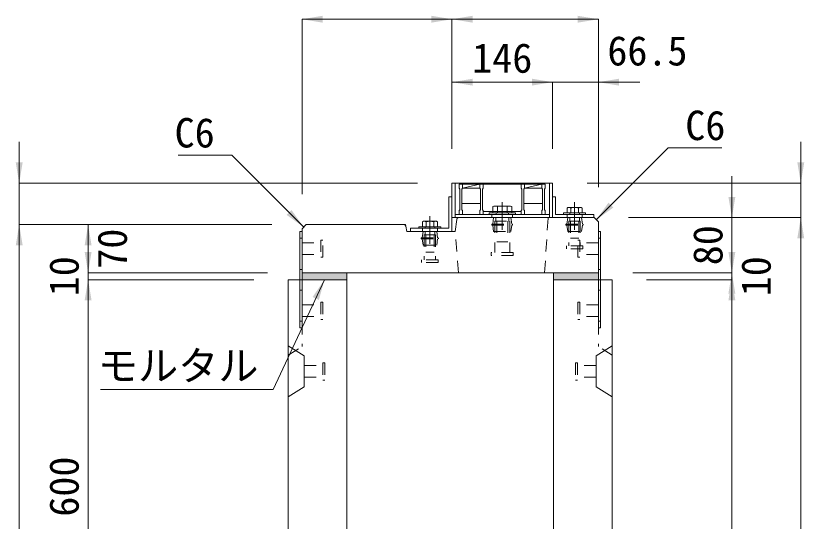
# Model space of a CAD drawing. Units: millimetres at full size. Extents: x -1934 to 78146, y -143454 to -112471.
# Drawn here: x 12268 to 13412, y -139973 to -139240 of the extents above; entities that cross this region are included whole.
import ezdxf
from ezdxf.enums import TextEntityAlignment as Align

# ---------------------------------------------------------------- set-up
doc = ezdxf.new("R2010")
doc.units = ezdxf.units.MM
doc.header["$LTSCALE"] = 23
for name, pattern in [('CHAIN', [18.5, 12, -1.5, 3.5, -1.5]), ('USER2', [1.35, 0.75, -0.6]), ('USER3', [1.35, 0.75, -0.6])]:
    doc.linetypes.add(name, pattern=pattern)
for name, color, linetype, lineweight in [('インサート', 92, 'USER2', 9), ('グレーチング', 7, 'Continuous', 9), ('ジョイント', 7, 'Continuous', 5), ('モルタル', 7, 'Continuous', 13), ('作業エリア', 11, 'Continuous', 13), ('受枠', 3, 'Continuous', 13), ('寸法線', 7, 'Continuous', 13), ('引出線', 4, 'Continuous', 13), ('本体', 2, 'Continuous', 13), ('ｲﾝｻｰﾄ', 3, 'USER3', 5)]:
    doc.layers.add(name, color=color, linetype=linetype, lineweight=lineweight)
doc.layers.add('ハッチング_モルタル', color=30, linetype='Continuous')
doc.styles.add('ＭＳ ゴシック', font='')
doc.styles.get('ＭＳ ゴシック').set_extended_font_data('MS Gothic')

# ---------------------------------------------------------------- blocks, each defined once
blk = doc.blocks.new('filled_arrow')
at = {"color": 0, "linetype": 'Continuous', "lineweight": -2}
blk.add_solid([(7.5, 1.25), (0, 0), (7.5, -1.25)], dxfattribs=at)

msp = doc.modelspace()

# ---------------------------------------------------------------- hatches: boundary and pattern name
at = {"layer": 'ハッチング_モルタル'}
for points in [[(12683.15, -139612.46), (12683.15, -139622.46), (12748.15, -139622.46), (12748.15, -139612.46)], [(13048.15, -139612.46), (13048.15, -139622.46), (13113.15, -139622.46), (13113.15, -139612.46)]]:
    msp.add_hatch(color=256, dxfattribs=at).paths.add_polyline_path(points)

# ---------------------------------------------------------------- linework, layer by layer
at = {"layer": 'インサート', "linetype": 'Continuous'}
for p, q in [((12992.65, -139525.66), (12954.65, -139525.66)), ((12954.65, -139525.66), (12954.65, -139527.96)), ((12992.65, -139525.66), (12992.65, -139527.96)), ((13062.65, -139525.66), (13094.65, -139525.66)), ((13062.65, -139525.66), (13062.65, -139527.96)), ((13094.65, -139525.66), (13094.65, -139527.96)), ((12992.65, -139527.96), (12954.65, -139527.96)), ((13062.65, -139527.96), (13094.65, -139527.96)), ((12852.65, -139545.66), (12884.65, -139545.66)), ((12852.65, -139545.66), (12852.65, -139547.96)), ((12852.65, -139547.96), (12884.65, -139547.96)), ((12884.65, -139545.66), (12884.65, -139547.96))]:
    msp.add_line(p, q, dxfattribs=at)
at = {"layer": 'インサート', "linetype": 'Continuous', "lineweight": 13}
for p, q in [((12961.66, -139515.66), (12959.8, -139516.51)), ((12959.8, -139516.51), (12959.8, -139525.66)), ((12987.5, -139525.66), (12959.8, -139525.66)), ((12985.64, -139515.66), (12961.66, -139515.66)), ((12985.64, -139515.66), (12987.5, -139516.51)), ((12987.5, -139516.51), (12987.5, -139525.66)), ((13069.17, -139517.66), (13067.7, -139518.51)), ((13067.7, -139518.51), (13067.7, -139525.66)), ((13067.7, -139525.66), (13089.6, -139525.66)), ((13069.17, -139517.66), (13088.13, -139517.66)), ((13088.13, -139517.66), (13089.6, -139518.51)), ((13089.6, -139518.51), (13089.6, -139525.66)), ((12859.17, -139537.66), (12857.7, -139538.51)), ((12859.17, -139537.66), (12878.13, -139537.66)), ((12878.13, -139537.66), (12879.6, -139538.51)), ((12857.7, -139538.51), (12857.7, -139545.66)), ((12857.7, -139545.66), (12879.6, -139545.66)), ((12879.6, -139538.51), (12879.6, -139545.66))]:
    msp.add_line(p, q, dxfattribs=at)
at = {"layer": 'インサート'}
for p, q in [((12964.65, -139525.66), (12964.65, -139527.96)), ((12982.65, -139525.66), (12982.65, -139527.96)), ((13071.65, -139525.66), (13071.65, -139527.96)), ((13085.65, -139525.66), (13085.65, -139527.96)), ((12959.9, -139541.71), (12961.15, -139532.46)), ((12961.15, -139532.46), (12986.15, -139532.46)), ((12962.75, -139537.46), (12984.55, -139537.46)), ((12962.75, -139537.46), (12962.75, -139582.96)), ((12964.2, -139532.46), (12964.2, -139537.46)), ((12965.65, -139537.46), (12965.65, -139567.46)), ((12981.65, -139537.46), (12981.65, -139567.46)), ((12983.1, -139532.46), (12983.1, -139537.46)), ((12984.55, -139537.46), (12984.55, -139582.96)), ((12987.4, -139541.71), (12986.15, -139532.46)), ((13067.4, -139541.71), (13068.65, -139532.46)), ((13068.65, -139532.46), (13088.65, -139532.46)), ((13070.4, -139537.46), (13086.9, -139537.46)), ((13070.4, -139537.46), (13070.4, -139573.46)), ((13071.53, -139532.46), (13071.53, -139537.46)), ((13072.65, -139537.46), (13072.65, -139562.46)), ((13084.65, -139537.46), (13084.65, -139562.46)), ((13085.78, -139532.46), (13085.78, -139537.46)), ((13086.9, -139537.46), (13086.9, -139573.46)), ((13089.9, -139541.71), (13088.65, -139532.46)), ((12861.65, -139545.66), (12861.65, -139547.96)), ((12875.65, -139545.66), (12875.65, -139547.96)), ((12958.65, -139541.71), (12988.65, -139541.71)), ((12958.65, -139541.71), (12958.65, -139543.21)), ((12958.65, -139543.21), (12988.65, -139543.21)), ((12959.9, -139543.21), (12961.15, -139552.46)), ((12987.4, -139543.21), (12986.15, -139552.46)), ((12988.65, -139541.71), (12988.65, -139543.21)), ((13066.15, -139541.71), (13091.15, -139541.71)), ((13066.15, -139541.71), (13066.15, -139543.21)), ((13066.15, -139543.21), (13091.15, -139543.21)), ((13067.4, -139543.21), (13068.65, -139552.46)), ((13089.9, -139543.21), (13088.65, -139552.46)), ((13091.15, -139541.71), (13091.15, -139543.21)), ((12857.4, -139561.71), (12858.65, -139552.46)), ((12858.65, -139552.46), (12878.65, -139552.46)), ((12860.4, -139557.46), (12876.9, -139557.46)), ((12860.4, -139557.46), (12860.4, -139593.46)), ((12861.53, -139552.46), (12861.53, -139557.46)), ((12862.65, -139557.46), (12862.65, -139582.46)), ((12874.65, -139557.46), (12874.65, -139582.46)), ((12875.78, -139552.46), (12875.78, -139557.46)), ((12876.9, -139557.46), (12876.9, -139593.46)), ((12879.9, -139561.71), (12878.65, -139552.46)), ((12961.15, -139552.46), (12986.15, -139552.46)), ((13068.65, -139552.46), (13088.65, -139552.46)), ((12683.15, -139568.96), (12710.15, -139568.96)), ((12683.15, -139568.96), (12683.15, -139585.96)), ((12713.15, -139564.96), (12710.15, -139564.96)), ((12710.15, -139564.96), (12710.15, -139589.96)), ((12713.15, -139589.96), (12713.15, -139564.96)), ((12856.15, -139561.71), (12881.15, -139561.71)), ((12856.15, -139561.71), (12856.15, -139563.21)), ((12856.15, -139563.21), (12881.15, -139563.21)), ((12857.4, -139563.21), (12858.65, -139572.46)), ((12858.65, -139572.46), (12878.65, -139572.46)), ((12879.9, -139563.21), (12878.65, -139572.46)), ((12881.15, -139561.71), (12881.15, -139563.21)), ((12965.65, -139567.46), (12981.65, -139567.46)), ((13072.65, -139562.46), (13084.65, -139562.46)), ((13083.15, -139564.96), (13086.15, -139564.96)), ((13083.15, -139589.96), (13083.15, -139564.96)), ((13086.15, -139564.96), (13086.15, -139589.96)), ((13113.15, -139568.96), (13086.15, -139568.96)), ((13113.15, -139568.96), (13113.15, -139585.96)), ((12862.65, -139582.46), (12874.65, -139582.46)), ((12957.65, -139587.46), (12957.65, -139582.96)), ((12989.65, -139582.96), (12957.65, -139582.96)), ((12989.65, -139582.96), (12989.65, -139587.46)), ((13066.65, -139577.46), (13066.65, -139573.46)), ((13090.65, -139573.46), (13066.65, -139573.46)), ((13090.65, -139577.46), (13066.65, -139577.46)), ((13090.65, -139573.46), (13090.65, -139577.46)), ((12683.15, -139585.96), (12710.15, -139585.96)), ((12710.15, -139589.96), (12713.15, -139589.96)), ((12856.65, -139597.46), (12856.65, -139593.46)), ((12880.65, -139593.46), (12856.65, -139593.46)), ((12880.65, -139593.46), (12880.65, -139597.46)), ((12989.65, -139587.46), (12957.65, -139587.46)), ((13086.15, -139589.96), (13083.15, -139589.96)), ((13113.15, -139585.96), (13086.15, -139585.96)), ((12880.65, -139597.46), (12856.65, -139597.46))]:
    msp.add_line(p, q, dxfattribs=at)
at = {"layer": 'インサート', "linetype": 'Continuous', "lineweight": 5}
for p, q in [((12966.73, -139516.51), (12966.73, -139525.66)), ((12980.58, -139516.51), (12980.58, -139525.66)), ((13073.18, -139518.51), (13073.18, -139525.66)), ((13084.13, -139518.51), (13084.13, -139525.66)), ((12863.18, -139538.51), (12863.18, -139545.66)), ((12874.13, -139538.51), (12874.13, -139545.66))]:
    msp.add_line(p, q, dxfattribs=at)
for centre, radius, start, end in [((12963.26, -139523.17), 7.5, 62.50883, 117.49117), ((12973.65, -139544.4), 28.73, 76.05376, 103.94624), ((12984.04, -139523.17), 7.5, 62.50883, 117.49117), ((13070.44, -139522.51), 4.85, 55.61575, 124.38425), ((13078.65, -139535.78), 18.12, 72.41205, 107.58795), ((13086.86, -139522.51), 4.85, 55.61575, 124.38425), ((12860.44, -139542.51), 4.85, 55.61575, 124.38425), ((12868.65, -139555.78), 18.12, 72.41205, 107.58795), ((12876.86, -139542.51), 4.85, 55.61575, 124.38425)]:
    msp.add_arc(centre, radius, start, end, dxfattribs=at)
at = {"layer": 'グレーチング'}
for p, q in [((12911.15, -139483.96), (12911.15, -139489.96)), ((12911.15, -139483.96), (13036.15, -139483.96)), ((12911.15, -139489.96), (12912.15, -139490.96)), ((12912.15, -139490.96), (12912.15, -139520.96)), ((12916.15, -139489.96), (12915.15, -139490.96)), ((12915.15, -139490.96), (12915.15, -139520.96)), ((12916.15, -139483.96), (12916.15, -139489.96)), ((12916.15, -139489.96), (12941.15, -139483.96)), ((12916.15, -139489.96), (12941.15, -139489.96)), ((12941.15, -139483.96), (12941.15, -139489.96)), ((12941.15, -139489.96), (12942.15, -139490.96)), ((12942.15, -139490.96), (12942.15, -139520.96)), ((12946.15, -139489.96), (12945.15, -139490.96)), ((12945.15, -139490.96), (12945.15, -139520.96)), ((12946.15, -139483.96), (12946.15, -139489.96)), ((13001.15, -139483.96), (13001.15, -139489.96)), ((13001.15, -139489.96), (13002.15, -139490.96)), ((13002.15, -139490.96), (13002.15, -139520.96)), ((13006.15, -139489.96), (13005.15, -139490.96)), ((13005.15, -139490.96), (13005.15, -139520.96)), ((13006.15, -139489.96), (13031.15, -139483.96)), ((13006.15, -139483.96), (13006.15, -139489.96)), ((13006.15, -139489.96), (13031.15, -139489.96)), ((13031.15, -139483.96), (13031.15, -139489.96)), ((13031.15, -139489.96), (13032.15, -139490.96)), ((13032.15, -139490.96), (13032.15, -139520.96)), ((13036.15, -139489.96), (13035.15, -139490.96)), ((13035.15, -139490.96), (13035.15, -139520.96)), ((13036.15, -139483.96), (13036.15, -139489.96)), ((12942.15, -139511.96), (12915.15, -139511.96)), ((13032.15, -139511.96), (13005.15, -139511.96)), ((12911.15, -139521.96), (12912.15, -139520.96)), ((12911.15, -139527.96), (12911.15, -139521.96)), ((12916.15, -139521.96), (12915.15, -139520.96)), ((12916.15, -139527.96), (12916.15, -139521.96)), ((12941.15, -139521.96), (12942.15, -139520.96)), ((12941.15, -139527.96), (12941.15, -139521.96)), ((12946.15, -139521.96), (12945.15, -139520.96)), ((12946.15, -139527.96), (12946.15, -139521.96)), ((13001.15, -139523.46), (12946.15, -139523.46)), ((13001.15, -139521.96), (13002.15, -139520.96)), ((13001.15, -139527.96), (13001.15, -139521.96)), ((13006.15, -139521.96), (13005.15, -139520.96)), ((13006.15, -139527.96), (13006.15, -139521.96)), ((13031.15, -139521.96), (13032.15, -139520.96)), ((13031.15, -139527.96), (13031.15, -139521.96)), ((13036.15, -139521.96), (13035.15, -139520.96)), ((13036.15, -139527.96), (13036.15, -139521.96)), ((12911.15, -139527.96), (12916.15, -139527.96)), ((12941.15, -139527.96), (12946.15, -139527.96)), ((13001.15, -139527.96), (13006.15, -139527.96)), ((13031.15, -139527.96), (13036.15, -139527.96))]:
    msp.add_line(p, q, dxfattribs=at)
at = {"layer": 'ジョイント'}
for p, q in [((12679.95, -139552.46), (12683.15, -139552.46)), ((12679.95, -139552.46), (12679.95, -139692.46)), ((12683.15, -139552.46), (12683.15, -139692.46)), ((13113.15, -139552.46), (13116.35, -139552.46)), ((13113.15, -139552.46), (13113.15, -139692.46)), ((13116.35, -139552.46), (13116.35, -139692.46)), ((12679.95, -139692.46), (12683.15, -139692.46)), ((13113.15, -139692.46), (13116.35, -139692.46))]:
    msp.add_line(p, q, dxfattribs=at)
at = {"layer": 'ジョイント', "linetype": 'USER2'}
for p, q in [((12679.95, -139562.46), (12683.15, -139562.46)), ((13113.15, -139562.46), (13116.35, -139562.46)), ((12679.95, -139607.46), (12683.15, -139607.46)), ((13113.15, -139607.46), (13116.35, -139607.46)), ((12679.95, -139637.46), (12683.15, -139637.46)), ((13113.15, -139637.46), (13116.35, -139637.46)), ((12679.95, -139682.46), (12683.15, -139682.46)), ((13113.15, -139682.46), (13116.35, -139682.46))]:
    msp.add_line(p, q, dxfattribs=at)
at = {"layer": 'モルタル'}
for points in [[(12683.15, -139612.46), (12748.15, -139612.46), (12748.15, -139622.46), (12683.15, -139622.46)], [(13048.15, -139612.46), (13113.15, -139612.46), (13113.15, -139622.46), (13048.15, -139622.46)]]:
    msp.add_lwpolyline(points, close=True, dxfattribs=at)
at = {"layer": '作業エリア'}
for p, q in [((12907.77, -139535.02), (12908.15, -139532.46)), ((12908.15, -139532.46), (12910.73, -139532.46)), ((12830.69, -139542.46), (12833.15, -139542.46)), ((12833.15, -139542.46), (12833.63, -139544.88))]:
    msp.add_line(p, q, dxfattribs=at)
at = {"layer": '受枠'}
for p, q in [((12900.65, -139482.46), (13046.65, -139482.46)), ((12900.65, -139482.46), (12900.65, -139532.46)), ((12905.15, -139482.46), (12905.15, -139532.46)), ((13042.15, -139482.46), (13042.15, -139532.46)), ((13046.65, -139482.46), (13046.65, -139532.46)), ((12896.15, -139547.96), (12896.15, -139502.46)), ((12896.15, -139502.46), (12900.65, -139502.46)), ((12900.65, -139502.46), (12900.65, -139552.46)), ((13051.15, -139502.46), (13046.65, -139502.46)), ((13051.15, -139527.96), (13051.15, -139502.46)), ((12900.65, -139532.46), (13046.65, -139532.46)), ((12905.15, -139527.96), (13042.15, -139527.96)), ((13046.65, -139532.46), (13106.65, -139532.46)), ((13106.65, -139527.96), (13051.15, -139527.96)), ((13106.65, -139532.46), (13106.65, -139527.96)), ((12840.65, -139552.46), (12840.65, -139547.96)), ((12840.65, -139547.96), (12896.15, -139547.96)), ((12900.65, -139552.46), (12840.65, -139552.46))]:
    msp.add_line(p, q, dxfattribs=at)
at = {"layer": '受枠', "linetype": 'CHAIN'}
for p, q in [((12973.65, -139510.21), (12973.65, -139550.21)), ((13078.65, -139510.21), (13078.65, -139550.21)), ((12868.65, -139530.21), (12868.65, -139570.21))]:
    msp.add_line(p, q, dxfattribs=at)
at = {"layer": '受枠', "linetype": 'USER2'}
for p, q in [((12958.65, -139527.96), (12958.65, -139532.46)), ((12988.65, -139527.96), (12988.65, -139532.46)), ((13067.65, -139527.96), (13067.65, -139532.46)), ((13089.65, -139527.96), (13089.65, -139532.46)), ((12857.65, -139547.96), (12857.65, -139552.46)), ((12879.65, -139547.96), (12879.65, -139552.46))]:
    msp.add_line(p, q, dxfattribs=at)
at = {"layer": '寸法線'}
for p, q in [((12683.15, -139244.79), (12900.65, -139244.79)), ((12683.15, -139498.46), (12683.15, -139244.79)), ((12900.65, -139432.46), (12900.65, -139244.79)), ((12900.65, -139244.79), (13113.15, -139244.79)), ((12900.65, -139432.46), (12900.65, -139244.79)), ((13113.15, -139488.46), (13113.15, -139244.79)), ((12900.65, -139336.01), (13046.65, -139336.01)), ((12900.65, -139432.46), (12900.65, -139336.01)), ((12986.65, -139336.01), (13173.15, -139336.01)), ((13046.65, -139432.46), (13046.65, -139336.01)), ((13046.65, -139432.46), (13046.65, -139336.01)), ((13113.15, -139488.46), (13113.15, -139336.01)), ((12272.59, -139602.46), (12272.59, -139422.46)), ((13406.91, -139592.46), (13406.91, -139422.46)), ((13306.91, -139672.46), (13306.91, -139472.46)), ((13306.91, -139672.46), (13306.91, -139472.46)), ((12850.65, -139482.46), (12272.59, -139482.46)), ((13096.65, -139482.46), (13406.91, -139482.46)), ((13156.65, -139532.46), (13306.91, -139532.46)), ((13156.65, -139532.46), (13406.91, -139532.46)), ((13156.65, -139532.46), (13306.91, -139532.46)), ((13157.15, -139532.46), (13406.91, -139532.46)), ((13406.91, -140572.46), (13406.91, -139532.46)), ((12639.15, -139542.46), (12272.59, -139542.46)), ((12272.59, -140572.46), (12272.59, -139542.46)), ((12639.15, -139542.46), (12272.59, -139542.46)), ((12372.58, -139612.46), (12372.58, -139542.46)), ((12639.15, -139542.46), (12372.58, -139542.46)), ((12372.58, -139682.46), (12372.58, -139552.46)), ((13306.91, -139552.46), (13306.91, -139682.46)), ((13306.91, -139552.46), (13306.91, -139682.46)), ((12633.15, -139612.46), (12372.58, -139612.46)), ((12633.15, -139612.46), (12372.58, -139612.46)), ((13163.15, -139612.46), (13306.91, -139612.46)), ((13163.15, -139612.46), (13306.91, -139612.46)), ((13163.15, -139612.46), (13306.91, -139612.46)), ((13163.15, -139612.46), (13306.91, -139612.46)), ((12613.15, -139622.46), (12372.58, -139622.46)), ((12372.59, -139622.46), (12372.59, -140222.46)), ((12613.15, -139622.46), (12372.59, -139622.46)), ((13183.15, -139622.46), (13306.91, -139622.46)), ((13183.15, -139622.46), (13306.91, -139622.46)), ((13183.15, -139622.46), (13306.91, -139622.46)), ((13306.91, -140572.46), (13306.91, -139622.46))]:
    msp.add_line(p, q, dxfattribs=at)
at = {"layer": '引出線'}
for points in [[(13110.15, -139535.46), (13214.32, -139431.3), (13292.31, -139431.3)], [(12685.43, -139546.18), (12581.26, -139442.02), (12503.27, -139442.02)], [(12715.65, -139622.46), (12641.26, -139781.41), (12390.35, -139781.41)]]:
    msp.add_lwpolyline(points, dxfattribs=at)
at = {"layer": '本体'}
for p, q in [((12907.77, -139535.02), (12905.15, -139552.46)), ((12910.73, -139532.46), (13107.15, -139532.46)), ((13107.15, -139532.46), (13113.15, -139538.46)), ((12683.15, -139548.46), (12689.15, -139542.46)), ((12683.15, -139548.46), (12683.15, -139612.46)), ((12689.15, -139542.46), (12830.69, -139542.46)), ((12833.63, -139544.88), (12835.15, -139552.46)), ((13113.15, -139538.46), (13113.15, -139612.46)), ((12835.15, -139552.46), (12905.15, -139552.46)), ((12683.15, -139612.46), (13113.15, -139612.46)), ((12683.15, -139622.46), (12748.15, -139622.46)), ((13048.15, -139622.46), (13113.15, -139622.46))]:
    msp.add_line(p, q, dxfattribs=at)
at = {"layer": '本体', "linetype": 'USER2', "lineweight": 15}
for p, q in [((13035.15, -139612.46), (13040.15, -139532.46)), ((12910.15, -139612.46), (12905.15, -139552.46))]:
    msp.add_line(p, q, dxfattribs=at)
at = {"layer": '本体', "lineweight": 20}
for p, q in [((12663.15, -139622.46), (12663.15, -140572.46)), ((12748.15, -139622.46), (12663.15, -139622.46)), ((12748.15, -140151.94), (12748.15, -139622.46)), ((13048.15, -140151.94), (13048.15, -139622.46)), ((13133.15, -139622.46), (13048.15, -139622.46)), ((13133.15, -140572.46), (13133.15, -139622.46))]:
    msp.add_line(p, q, dxfattribs=at)
at = {"layer": '本体', "linetype": 'USER3', "lineweight": 5}
for p, q in [((12683.15, -139622.46), (12683.15, -139719.47)), ((13113.15, -139622.46), (13113.15, -139719.47)), ((12663.15, -139731.97), (12683.15, -139719.47)), ((13133.15, -139731.97), (13113.15, -139719.47))]:
    msp.add_line(p, q, dxfattribs=at)
at = {"layer": '本体', "lineweight": 5}
for p, q in [((12663.15, -139718.47), (12686.35, -139732.97)), ((13133.15, -139718.47), (13109.95, -139732.97)), ((12686.35, -139732.97), (12686.35, -139777.97)), ((13109.95, -139732.97), (13109.95, -139777.97)), ((12663.15, -139792.47), (12686.35, -139777.97)), ((13133.15, -139792.47), (13109.95, -139777.97))]:
    msp.add_line(p, q, dxfattribs=at)
at = {"layer": '本体'}
for centre, start, end in [((12910.73, -139535.46), 90, 171.46923), ((12830.69, -139545.46), 11.30993, 90)]:
    msp.add_arc(centre, 3, start, end, dxfattribs=at)
at = {"layer": 'ｲﾝｻｰﾄ'}
for p, q in [((12683.15, -139658.96), (12710.15, -139658.96)), ((12710.15, -139654.97), (12710.15, -139679.96)), ((12710.15, -139654.97), (12713.15, -139654.97)), ((12713.15, -139654.97), (12713.15, -139679.96)), ((13083.15, -139654.97), (13083.15, -139679.96)), ((13086.15, -139654.97), (13083.15, -139654.97)), ((13086.15, -139654.97), (13086.15, -139679.96)), ((13113.15, -139658.96), (13086.15, -139658.96)), ((12683.15, -139675.97), (12710.15, -139675.97)), ((12710.15, -139679.96), (12713.15, -139679.96)), ((13086.15, -139679.96), (13083.15, -139679.96)), ((13113.15, -139675.97), (13086.15, -139675.97)), ((12713.35, -139742.97), (12713.35, -139767.97)), ((12713.35, -139742.97), (12716.35, -139742.97)), ((12716.35, -139742.97), (12716.35, -139767.97)), ((13079.95, -139742.97), (13079.95, -139767.97)), ((13082.95, -139742.97), (13079.95, -139742.97)), ((13082.95, -139742.97), (13082.95, -139767.97)), ((12686.35, -139746.97), (12713.35, -139746.97)), ((12686.35, -139746.97), (12686.35, -139763.97)), ((13109.95, -139746.97), (13082.95, -139746.97)), ((13109.95, -139746.97), (13109.95, -139763.97)), ((12686.35, -139763.97), (12713.35, -139763.97)), ((13109.95, -139763.97), (13082.95, -139763.97)), ((12713.35, -139767.97), (12716.35, -139767.97)), ((13082.95, -139767.97), (13079.95, -139767.97))]:
    msp.add_line(p, q, dxfattribs=at)

# ---------------------------------------------------------------- block references
at = {"layer": '寸法線', "xscale": 4, "yscale": 4}
for p in [(12683.15, -139244.79), (12900.65, -139244.79), (12900.65, -139336.01), (13113.15, -139336.01)]:
    msp.add_blockref('filled_arrow', p, dxfattribs=at)
for p, rotation in [((12900.65, -139244.79), 180), ((13113.15, -139244.79), 180), ((13046.65, -139336.01), 180), ((13046.65, -139336.01), 180), ((12272.59, -139482.46), 90), ((13406.91, -139482.46), 90), ((13306.91, -139532.46), 90), ((13306.91, -139532.46), 90), ((13406.91, -139532.46), 270), ((13406.91, -139532.46), 270), ((12272.59, -139542.46), 270), ((12272.59, -139542.46), 270), ((12372.58, -139542.46), 270), ((12372.58, -139612.46), 90), ((12372.58, -139612.46), 90), ((13306.91, -139612.46), 90), ((13306.91, -139612.46), 90), ((13306.91, -139612.46), 270), ((13306.91, -139612.46), 270), ((12372.58, -139622.46), 270), ((12372.59, -139622.46), 270), ((13306.91, -139622.46), 270), ((13306.91, -139622.46), 270), ((13306.91, -139622.46), 270)]:
    msp.add_blockref('filled_arrow', p, dxfattribs=dict(at, rotation=rotation))
at = {"layer": '引出線', "xscale": 4, "yscale": 4}
for p, rotation in [((13110.15, -139535.46), 45), ((12685.43, -139546.18), 135), ((12715.65, -139622.46), 244.9)]:
    msp.add_blockref('filled_arrow', p, dxfattribs=dict(at, rotation=rotation))

# ---------------------------------------------------------------- texts
at = {"layer": '寸法線', "style": 'ＭＳ ゴシック'}
for s, p in [('66.5', (13184.32, -139290.48)), ('146', (12973.65, -139301.01))]:
    msp.add_text(s, height=42.72, dxfattribs=at).set_placement(p, align=Align.MIDDLE_CENTER)
for s, p in [('80', (13271.91, -139572.46)), ('80', (13271.91, -139572.46)), ('70', (12407.58, -139577.46)), ('10', (12337.58, -139617.46)), ('10', (13341.91, -139617.46)), ('10', (13341.91, -139617.46)), ('600', (12337.59, -139922.46))]:
    msp.add_text(s, height=42.72, rotation=90, dxfattribs=at).set_placement(p, align=Align.MIDDLE_CENTER)
at = {"layer": '引出線', "style": 'ＭＳ ゴシック'}
msp.add_text('C6', height=42.72, dxfattribs=at).set_placement((13239.32, -139377.3), align=Align.TOP_LEFT)
msp.add_text('C6', height=42.72, dxfattribs=at).set_placement((12556.26, -139388.02), align=Align.TOP_RIGHT)
msp.add_text('モルタル', height=42.72, dxfattribs=at).set_placement((12503.3, -139725.81), align=Align.TOP_CENTER)

doc.saveas('drawing.dxf')
